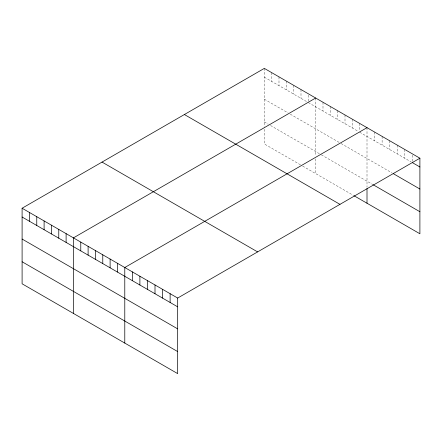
<?xml version="1.0" encoding="UTF-8"?>
<svg xmlns="http://www.w3.org/2000/svg" width="442" height="442" viewBox="0 0 442 442"><rect width="100%" height="100%" fill="white"/><g stroke="black" fill="none" stroke-linecap="round" stroke-linejoin="round"><path stroke-width="0.33" stroke-dasharray="2.21 1.66" d="M264.327 77.162L306.637 101.594M308.328 102.572L358.539 131.561M359.672 132.213L411.182 161.949M264.327 99.201L288.018 112.881M290.278 114.185L340.489 143.175M341.053 143.501L391.999 172.916M264.327 121.909L268.272 124.191M270.532 125.495L320.743 154.485M321.306 154.805L373.396 184.883M300.433 164.794L264.327 143.948L264.327 127.252M302.687 166.098L353.462 195.414M412.342 155.192L412.342 161.269M404.789 149.479L404.789 158.258M397.231 145.114L397.231 153.899M389.673 140.755L389.673 149.534M382.12 136.39L382.12 145.169M374.562 132.025L374.562 140.81M367.004 127.666L367.004 187.204M359.672 123.428L359.672 130.86M352.335 119.196L352.335 127.976M345.003 114.964L345.003 123.743M337.666 110.727L337.666 119.506M330.334 106.494L330.334 115.274M322.997 102.257L322.997 111.041M315.665 98.025L315.665 155.556M315.665 158.899L315.665 173.59M308.328 95.14L308.328 101.218M300.996 89.555L300.996 98.334M293.659 85.323L293.659 94.102M286.328 81.085L286.328 89.87M278.99 76.853L278.99 85.632M271.659 72.621L271.659 81.4M264.327 68.383L264.327 126.583"/><path stroke-width="0.66" d="M22.1 208.232L177.673 298.052L177.673 373.617L22.1 283.797L22.1 208.232L264.327 68.383L419.9 158.203L419.9 233.768L354.031 195.74M315.665 98.025L73.438 237.873L73.438 313.439M367.004 127.666L124.782 267.515L124.782 343.075M177.673 298.052L419.9 158.203M412.342 162.623L419.9 166.982M393.159 173.584L419.9 189.021M373.396 184.883L419.9 211.729M184.391 114.533L339.964 204.353M102.036 162.081L257.609 251.901M22.1 217.011L177.673 306.831M22.1 239.05L177.673 328.87M22.1 261.758L177.673 351.578M367.004 188.535L367.004 203.232M170.12 293.687L170.12 302.466M162.562 289.328L162.562 298.107M155.004 284.963L155.004 293.742M147.451 280.598L147.451 289.383M139.893 276.239L139.893 285.018M132.335 271.874L132.335 280.653M117.445 263.277L117.445 272.057M110.113 259.045L110.113 267.824M102.776 254.807L102.776 263.587M95.444 250.575L95.444 259.355M88.107 246.343L88.107 255.122M80.775 242.105L80.775 250.885M66.107 233.636L66.107 242.415M58.769 229.404L58.769 238.183M51.438 225.166L51.438 233.951M44.101 220.934L44.101 229.713M36.769 216.702L36.769 225.481M29.432 212.464L29.432 221.243"/></g></svg>
